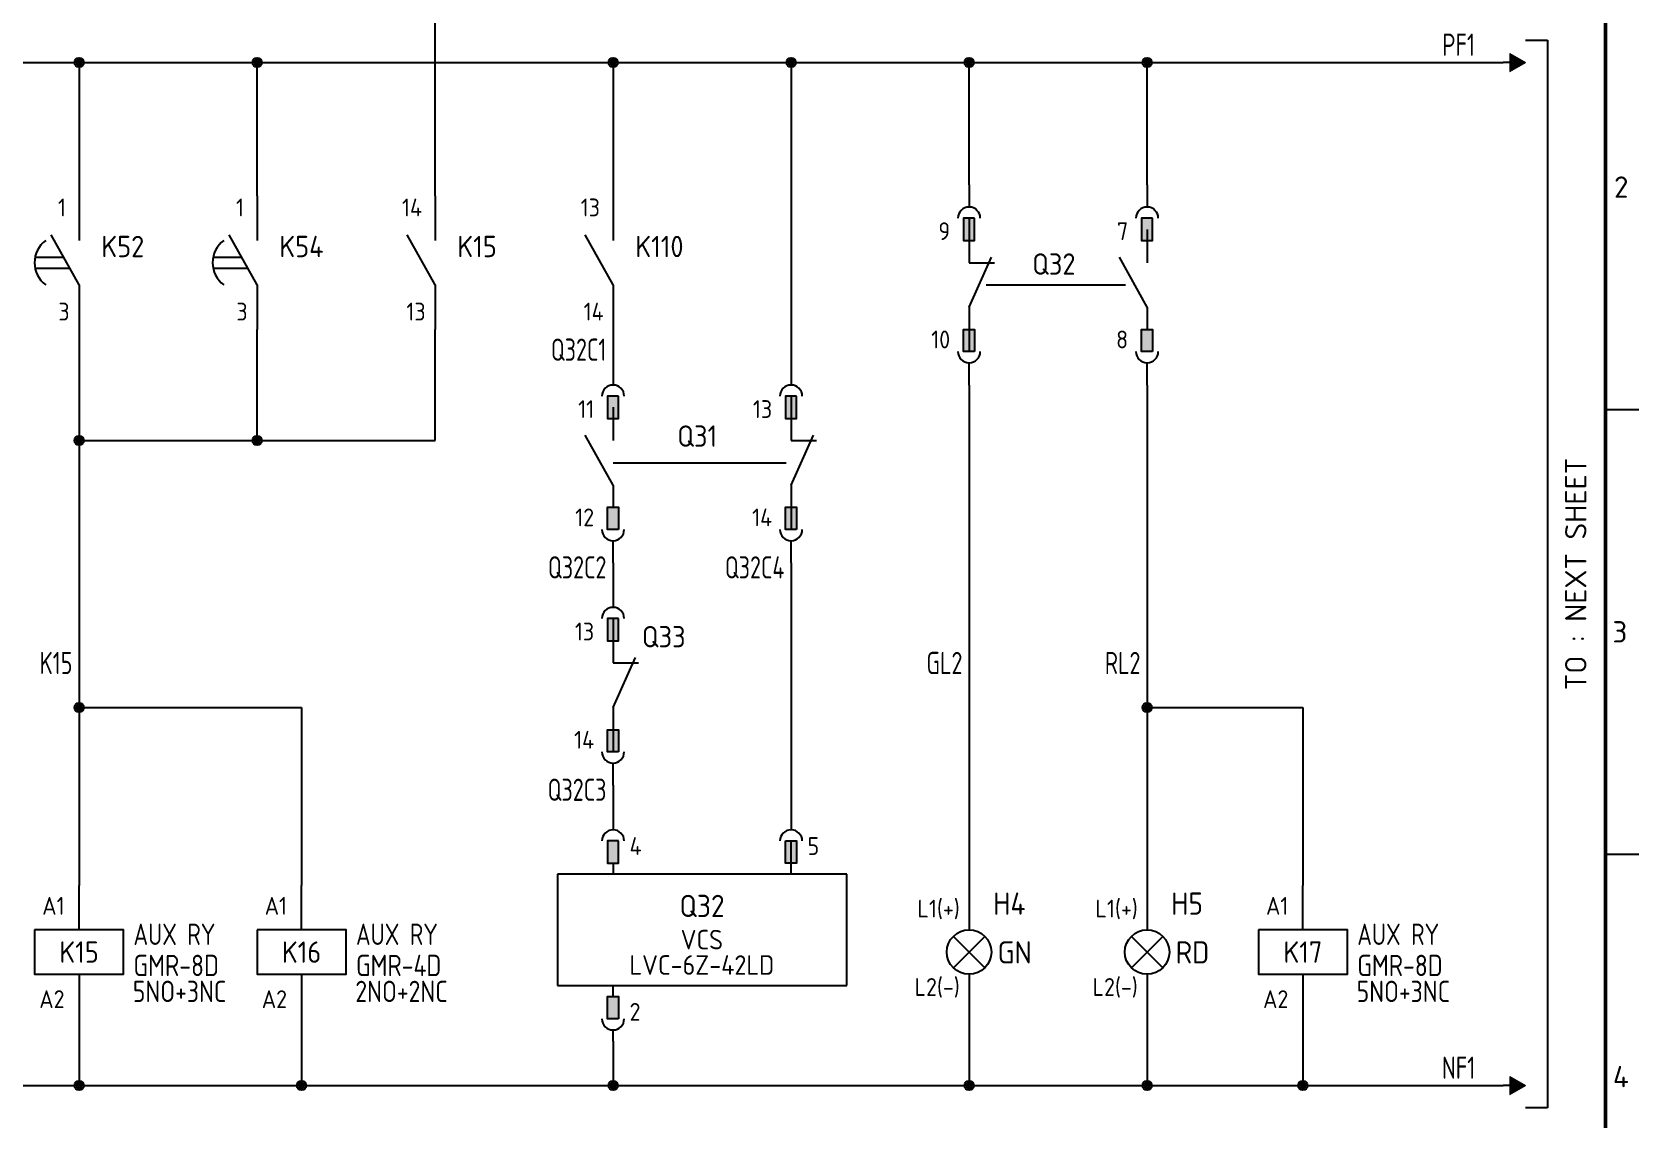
# Model space of a CAD drawing. Header units: millimetres. Extents: x 0 to 556, y 1 to 306.
# Drawn here: x 227.2 to 407.8, y 103.8 to 225.9 of the extents above; entities that cross this region are included whole.
import ezdxf
from ezdxf.enums import TextEntityAlignment as Align

# ---------------------------------------------------------------- set-up
doc = ezdxf.new("R2010")
doc.units = ezdxf.units.MM
for name, color, linetype in [('LINK', 7, 'Continuous'), ('MISC', 7, 'Continuous'), ('Sheet Line', 3, 'Continuous'), ('Sheet Text', 2, 'Continuous'), ('SYMS', 7, 'Continuous'), ('TAGS', 7, 'Continuous'), ('TERMS', 7, 'Continuous'), ('WIRE_YELLOW', 2, 'Continuous'), ('WIREFIXED', 7, 'Continuous')]:
    doc.layers.add(name, color=color, linetype=linetype)
doc.layers.add('Sheet Out Line', color=2, linetype='Continuous', lineweight=50)
doc.styles.add('WD', font='ISOCP2.shx')
doc.styles.add('WD_IEC', font='ISOCP2.shx', dxfattribs={"width": 1.1, "height": 2.4, "bigfont": 'whgtxt.shx'})
pattern_1 = [(45, (123.85557, 95.69532), (-0.1122532, 0.1122532), [])]

# ---------------------------------------------------------------- blocks, each defined once
blk = doc.blocks.new('LSSA3')
h = blk.add_hatch()
h.set_pattern_fill('ANSI31', color=256, scale=0.05, style=0)
h.set_pattern_definition(pattern_1)
h.paths.add_polyline_path([(345.99, 108.51), (346.14, 108.51)], flags=17)
edge = h.paths.add_edge_path(flags=17)
edge.add_line((345.83, 108.51), (345.99, 108.51))
edge.add_line((345.83, 108.51), (345.99, 108.51))
at = {"layer": 'Sheet Line'}
for p, q in [((404, 183.5), (407.75, 183.5)), ((404, 133.5), (407.75, 133.5))]:
    blk.add_line(p, q, dxfattribs=at)
at = {"layer": 'Sheet Out Line'}
blk.add_lwpolyline([(16, 6.5), (404, 6.5), (404, 283.5), (16, 283.5)], close=True, dxfattribs=at)
at = {"style": 'WD_IEC', "width": 1.1}
for tag, height, p in [('DESC4', 2.4, (57.5, 39.5)), ('CUSTOMERS31', 3.8, (219, 38)), ('TITLE1', 3.6, (333, 37.5)), ('CUSTOMERS21', 3.8, (219, 35.25)), ('DESC3', 2.4, (57.5, 33.5)), ('CUSTOMERS32', 3.8, (219, 32.5)), ('TITLE2', 3.6, (333, 32.5)), ('CUSTOMERS22', 3.8, (219, 29.75)), ('CUSTOMERS33', 3.8, (219, 27)), ('TITLE3', 3.6, (333, 27.5)), ('RN', 3.5, (398, 28.75)), ('DESC2', 2.4, (57.5, 27.5)), ('DESC1', 2.4, (57.5, 21.5)), ('WORKNO', 3.5, (365.5, 18.5)), ('FILE', 2.4, (314, 18.5)), ('DESC0', 2.4, (57.5, 15.5)), ('SHN', 2.4, (395, 12)), ('TSH', 2.4, (401, 9))]:
    blk.add_attdef(tag, text='', height=height, dxfattribs=at).set_placement(p, align=Align.MIDDLE_CENTER)
at = {"style": 'WD_IEC'}
for tag, p in [('DATE4', (96.5, 39.5)), ('DRWN4', (111.5, 39.5)), ('DSGN4', (126.5, 39.5)), ('CHKD4', (141.5, 39.5)), ('APPD4', (156.5, 39.5)), ('DATE3', (96.5, 33.5)), ('DRWN3', (111.5, 33.5)), ('DSGN3', (126.5, 33.5)), ('CHKD3', (141.5, 33.5)), ('APPD3', (156.5, 33.5)), ('DATE2', (96.5, 27.5)), ('DRWN2', (111.5, 27.5)), ('DSGN2', (126.5, 27.5)), ('CHKD2', (141.5, 27.5)), ('APPD2', (156.5, 27.5)), ('DATE1', (96.5, 21.5)), ('DRWN1', (111.5, 21.5)), ('DSGN1', (126.5, 21.5)), ('CHKD1', (141.5, 21.5)), ('APPD1', (156.5, 21.5)), ('DATE0', (96.5, 15.5)), ('DRWN0', (111.5, 15.5)), ('DSGN0', (126.5, 15.5)), ('CHKD0', (141.5, 15.5)), ('APPD0', (156.5, 15.5))]:
    blk.add_attdef(tag, text='', height=2.4, dxfattribs=at).set_placement(p, align=Align.MIDDLE_CENTER)
at = {"style": 'WD_IEC', "width": 1.1}
for tag, p in [('DWG1ST', (345, 10.5)), ('DWGNO', (373.49, 10.5))]:
    blk.add_attdef(tag, text='', height=3.5, dxfattribs=at).set_placement(p, align=Align.MIDDLE_LEFT)
at = {"style": 'WD_IEC', "width": 1.1, "flags": 9}
blk.add_attdef('WD_TB', (0, 0), '', height=2.4, dxfattribs=at)
at = {"layer": 'Sheet Text', "style": 'WD_IEC', "width": 1.1}
for s, p in [('2', (406.58, 208.5)), ('3', (406.45, 158.5)), ('4', (406.62, 108.5))]:
    blk.add_text(s, height=2.4, dxfattribs=at).set_placement(p, align=Align.MIDDLE_RIGHT)
blk = doc.blocks.new('VA21_VCSQ2')
for p, q in [((0, 0), (0, -1.25)), ((20, 0), (20, -1.25)), ((20, -6.25), (20, -2.5)), ((0, -5), (0, -6.25)), ((26.25, -6.25), (-6.25, -6.25)), ((-6.25, -6.25), (-6.25, -18.75)), ((0, -6.25), (0, -6.25)), ((26.25, -18.75), (26.25, -6.25)), ((-6.25, -10.01), (-6.25, -10.01)), ((-6.25, -18.75), (26.25, -18.75)), ((0, -18.75), (0, -18.75)), ((0, -20), (0, -18.75)), ((0, -25), (0, -23.75))]:
    blk.add_line(p, q)
for points in [[(0.62, -2.5), (-0.62, -2.5), (-0.62, -5), (0.62, -5)], [(19.38, -2.5), (20.62, -2.5), (20.62, -5), (19.38, -5)], [(0.62, -22.5), (-0.62, -22.5), (-0.62, -20), (0.62, -20)]]:
    blk.add_lwpolyline(points, close=True)
for centre, start, end in [((0, -2.5), 0, 180), ((20, -2.5), 0, 180), ((0, -22.5), 180, 0)]:
    blk.add_arc(centre, 1.25, start, end)
for points in [[(0.62, -5), (0.62, -2.5), (-0.62, -5), (-0.62, -2.5)], [(19.38, -5), (19.38, -2.5), (20.62, -5), (20.62, -2.5)], [(0.62, -20), (0.62, -22.5), (-0.62, -20), (-0.62, -22.5)]]:
    blk.add_solid(points)
at = {"flags": 1}
for tag, p, height, style in [('X2TERM01', (0, 0), 0.08, 'WD'), ('X2TERM03', (20, 0), 0.08, 'WD'), ('CAT', (26.86, -9.24), 1, 'WD_IEC'), ('FAMILY', (26.85, -10.78), 1, 'WD_IEC'), ('CATDESC', (26.85, -12.28), 1, 'WD_IEC'), ('MFG', (26.9, -13.57), 1, 'WD_IEC'), ('ASSYCODE', (26.79, -14.93), 1, 'WD_IEC'), ('RATING10', (26.79, -16.3), 1, 'WD_IEC'), ('RATING1', (26.79, -17.67), 1, 'WD_IEC'), ('RATING2', (26.79, -19.04), 1, 'WD_IEC'), ('X8TERM02', (0, -25), 0.08, 'WD')]:
    blk.add_attdef(tag, p, '', height=height, dxfattribs=dict(at, style=style))
at = {"linetype": 'Continuous', "style": 'WD'}
for tag, p in [('TERM01', (1.85, -3.08)), ('TERM03', (21.85, -3.08)), ('TERM02', (1.85, -21.72))]:
    blk.add_attdef(tag, text='', height=2, dxfattribs=at).set_placement(p, align=Align.MIDDLE_LEFT)
at = {"style": 'WD_IEC', "flags": 1}
for tag, p in [('LOC', (26.95, -7.35)), ('INST', (26.98, -6.05))]:
    blk.add_attdef(tag, text='', height=1, dxfattribs=at).set_placement(p, align=Align.MIDDLE_LEFT)
at = {"style": 'WD_IEC'}
for tag, height, p in [('TAG1', 2.5, (9.99, -9.81)), ('RATING12', 2.2, (9.97, -13.6)), ('RATING11', 2.2, (9.97, -16.45))]:
    blk.add_attdef(tag, text='', height=height, dxfattribs=at).set_placement(p, align=Align.MIDDLE_CENTER)
at = {"lineweight": 9, "style": 'WD_IEC'}
for tag, p in [('NO', (-4.31, -38.19)), ('NC', (-4.31, -41.69))]:
    blk.add_attdef(tag, text='', height=2.5, dxfattribs=at).set_placement(p, align=Align.TOP_RIGHT)
for tag, p in [('XREFNO', (-2.81, -38.19)), ('XREFNC', (-2.81, -41.69))]:
    blk.add_attdef(tag, text='', height=2.5, dxfattribs=at).set_placement(p, align=Align.TOP_LEFT)
blk = doc.blocks.new('WDDOT')
for radius in [0.529, 0.33, 0.164]:
    blk.add_circle((0, 0), radius)
blk = doc.blocks.new('VJ11_AUXRY_Q1')
for p, q in [((0, 2.5), (0, 7.5)), ((0, -2.5), (0, -7.5))]:
    blk.add_line(p, q)
blk.add_lwpolyline([(-5, 2.5), (-5, -2.5), (5, -2.5), (5, 2.5)], close=True)
at = {"style": 'WD_IEC', "flags": 1}
for tag, p, height in [('X2TERM01', (0, 7.5), 0.32), ('X4LINK', (-5, 0), 0.32), ('X1LINK', (5, 0), 0.32), ('INST', (2.17, -4.46), 1), ('LOC', (2.14, -5.76), 1), ('X8TERM02', (0, -7.5), 0.32), ('FAMILY', (2.27, -7.15), 1), ('CAT', (2.31, -9.98), 1), ('MFG', (2.34, -8.68), 1), ('ASSYCODE', (2.25, -11.11), 1), ('WDTAGALT', (2.25, -12.35), 1), ('PEER_PINLIST', (2.25, -13.65), 1)]:
    blk.add_attdef(tag, p, '', height=height, dxfattribs=at)
at = {"style": 'WD_IEC'}
for tag, p in [('TERM01', (-1.63, 4.2)), ('TERM02', (-1.63, -6.29))]:
    blk.add_attdef(tag, text='', height=2, dxfattribs=at).set_placement(p, align=Align.RIGHT)
for tag, p, width in [('RATING12', (6.11, 0.8), 0.85), ('RATING11', (6.11, -2.7), 0.9), ('RATING1', (6.04, -5.62), 0.9)]:
    blk.add_attdef(tag, p, '', height=2.4, dxfattribs=dict(at, width=width))
blk.add_attdef('TAG1', text='', height=2.4, dxfattribs=at).set_placement((0, 0), align=Align.MIDDLE_CENTER)
at = {"lineweight": 9, "style": 'WD_IEC'}
for tag, p in [('NO', (-5.5, -16.5)), ('NC', (-5.5, -20))]:
    blk.add_attdef(tag, text='', height=2.5, dxfattribs=at).set_placement(p, align=Align.TOP_RIGHT)
for tag, p in [('XREFNO', (-4, -16.5)), ('XREFNC', (-4, -20))]:
    blk.add_attdef(tag, text='', height=2.5, dxfattribs=at).set_placement(p, align=Align.TOP_LEFT)
blk = doc.blocks.new('VJ321_TIMER1')
for p, q in [((0, 7.5), (0, 2.5)), ((0, -2.5), (-3.12, 3.12)), ((-4.94, 0.62), (-1.74, 0.62)), ((-4.94, -0.62), (-1.04, -0.62)), ((0, -2.5), (0, -7.5))]:
    blk.add_line(p, q)
blk.add_arc((-1.88, 0), 3.12, 126.8699, 233.1301)
at = {"style": 'WD_IEC', "flags": 1}
for tag, p in [('X2TERM01', (0, 7.5)), ('X4LINK', (-5.75, 0)), ('X1LINK', (-0.5, 0)), ('X8TERM02', (0, -7.5))]:
    blk.add_attdef(tag, p, '', height=0.32, dxfattribs=at)
at = {"linetype": 'Continuous', "style": 'WD_IEC'}
for tag, p in [('TERM01', (-1.47, 5.21)), ('TERM02', (-1.06, -6.5))]:
    blk.add_attdef(tag, text='', height=2, dxfattribs=at).set_placement(p, align=Align.RIGHT)
at = {"style": 'WD', "flags": 1}
for tag, p in [('INST', (-7.16, 1.33)), ('LOC', (-7.26, -0.03)), ('FAMILY', (-7.22, -2.55)), ('XREF', (-7.24, -1.29)), ('CONTACT', (-7.29, -3.89))]:
    blk.add_attdef(tag, text='', height=1, dxfattribs=at).set_placement(p, align=Align.RIGHT)
at = {"style": 'WD_IEC'}
for tag, p in [('TAG2', (2.5, 0.62)), ('TEXT1', (2.5, -2.89)), ('TEXT2', (2.5, -6.09))]:
    blk.add_attdef(tag, p, '', height=2.4, dxfattribs=at)
blk = doc.blocks.new('VB421_AUXCONTACT1')
for p, q in [((0, 7.5), (0, 2.5)), ((0, -2.5), (-3.12, 3.12)), ((0, -2.5), (0, -7.5))]:
    blk.add_line(p, q)
at = {"style": 'WD_IEC', "flags": 1}
for tag, p, height in [('X2TERM01', (0, 7.5), 0.34), ('X4LINK', (-2.75, 0), 0.32), ('X1LINK', (0, 0), 0.34), ('X8TERM02', (0, -7.5), 0.34)]:
    blk.add_attdef(tag, p, '', height=height, dxfattribs=at)
at = {"linetype": 'Continuous', "style": 'WD_IEC'}
for tag, p in [('TERM01', (-1.47, 5.21)), ('TERM02', (-1.06, -6.5))]:
    blk.add_attdef(tag, text='', height=2, dxfattribs=at).set_placement(p, align=Align.RIGHT)
at = {"style": 'WD_IEC'}
for tag, p in [('TAG2', (2.5, 0.62)), ('TEXT1', (2.5, -2.89)), ('TEXT2', (2.5, -6.09))]:
    blk.add_attdef(tag, p, '', height=2.4, dxfattribs=at)
for tag, p in [('INST', (-2.43, -9.12)), ('LOC', (-2.58, -10.73))]:
    blk.add_attdef(tag, text='', height=1, dxfattribs=at).set_placement(p, align=Align.RIGHT)
at = {"style": 'WD_IEC', "flags": 1}
for tag, p in [('XREF', (-2.58, -12.19)), ('CONTACT', (-2.6, -15.24)), ('FAMILY', (-2.53, -13.64))]:
    blk.add_attdef(tag, text='', height=1, dxfattribs=at).set_placement(p, align=Align.RIGHT)
blk = doc.blocks.new('WD_WNV')
at = {"linetype": 'Continuous', "style": 'WD_IEC', "width": 0.8}
blk.add_attdef('WIRENO', text='', height=2.5, rotation=90, dxfattribs=at).set_placement((-0.75, 0), align=Align.CENTER)
at = {"style": 'WD_IEC', "flags": 1}
for tag, p in [('W08USER', (-1, 0.375)), ('W04USER', (-1, 0.875)), ('W05USER', (-1, 0.75)), ('W09USER', (-1, 0.25)), ('W03USER', (-1, 1)), ('W06USER', (-1, 0.625)), ('W07USER', (-1, 0.5)), ('W02USER', (-1, 1.125)), ('W01USER', (-1, 1.25)), ('W10USER', (-1, 0.125))]:
    blk.add_attdef(tag, text='', height=0.08, dxfattribs=at).set_placement(p, align=Align.CENTER)
blk = doc.blocks.new('VPA2_PBLGREEN')
for p, q in [((0, 7.5), (0, 2.5)), ((-1.77, -1.77), (1.77, 1.77)), ((1.77, -1.77), (-1.77, 1.77)), ((0, -2.5), (0, -7.5))]:
    blk.add_line(p, q)
blk.add_circle((0, 0), 2.5)
at = {"style": 'WD_IEC', "flags": 1}
for tag, p, height in [('INST', (1.67, 9.33), 1), ('LOC', (1.73, 8.15), 1), ('X2TERM01', (0, 7.5), 0.32), ('X4LINK', (-3, 0), 0.32), ('X1LINK', (3, 0), 0.32), ('FAMILY', (1, -5.91), 1), ('X8TERM02', (0, -7.5), 0.32)]:
    blk.add_attdef(tag, p, '', height=height, dxfattribs=at)
at = {"style": 'WD_IEC'}
for tag, p in [('TERM01', (-1.05, 3.89)), ('TERM02', (-1.05, -4.92))]:
    blk.add_attdef(tag, text='', height=2, dxfattribs=at).set_placement(p, align=Align.RIGHT)
for tag, p in [('TAG2', (2.7, 5.45)), ('COLOR', (3.2, -0.03))]:
    blk.add_attdef(tag, text='', height=2.5, dxfattribs=at).set_placement(p, align=Align.MIDDLE_LEFT)
at = {"style": 'WD_IEC', "flags": 1}
for tag, height, p in [('XREF', 2, (3.01, 2.8)), ('PIN_LIST', 1.6, (3.12, -3.72))]:
    blk.add_attdef(tag, text='', height=height, dxfattribs=at).set_placement(p, align=Align.MIDDLE_LEFT)
blk = doc.blocks.new('VPA2_PBLRED')
for p, q in [((0, 7.5), (0, 2.5)), ((-1.77, -1.77), (1.77, 1.77)), ((1.77, -1.77), (-1.77, 1.77)), ((0, -2.5), (0, -7.5))]:
    blk.add_line(p, q)
blk.add_circle((0, 0), 2.5)
at = {"style": 'WD_IEC', "flags": 1}
for tag, p, height in [('INST', (1.67, 9.33), 1), ('LOC', (1.73, 8.15), 1), ('X2TERM01', (0, 7.5), 0.32), ('X4LINK', (-3, 0), 0.32), ('X1LINK', (3, 0), 0.32), ('FAMILY', (1, -5.91), 1), ('X8TERM02', (0, -7.5), 0.32)]:
    blk.add_attdef(tag, p, '', height=height, dxfattribs=at)
at = {"style": 'WD_IEC'}
for tag, p in [('TERM01', (-1.05, 3.89)), ('TERM02', (-1.05, -4.92))]:
    blk.add_attdef(tag, text='', height=2, dxfattribs=at).set_placement(p, align=Align.RIGHT)
for tag, p in [('TAG2', (2.7, 5.45)), ('COLOR', (3.2, -0.03))]:
    blk.add_attdef(tag, text='', height=2.5, dxfattribs=at).set_placement(p, align=Align.MIDDLE_LEFT)
at = {"style": 'WD_IEC', "flags": 1}
for tag, height, p in [('XREF', 2, (3.01, 2.8)), ('PIN_LIST', 1.6, (3.12, -3.72))]:
    blk.add_attdef(tag, text='', height=height, dxfattribs=at).set_placement(p, align=Align.MIDDLE_LEFT)
blk = doc.blocks.new('VA122_AUXCONTACT')
for p, q in [((0, 11.25), (0, 8.75)), ((0, 7.5), (0, 2.5)), ((0, -2.5), (2.5, 3.12)), ((0, 2.5), (2.87, 2.5)), ((0, -2.5), (0, -7.5)), ((0, -11.25), (0, -8.75))]:
    blk.add_line(p, q)
for points in [[(0.62, 7.5), (-0.62, 7.5), (-0.62, 5), (0.62, 5)], [(0.62, -7.5), (-0.62, -7.5), (-0.62, -5), (0.62, -5)]]:
    blk.add_lwpolyline(points, close=True)
for centre, start, end in [((0, 7.5), 0, 180), ((0, -7.5), 180, 0)]:
    blk.add_arc(centre, 1.25, start, end)
for points in [[(0.62, 5), (0.62, 7.5), (-0.62, 5), (-0.62, 7.5)], [(0.62, -5), (0.62, -7.5), (-0.62, -5), (-0.62, -7.5)]]:
    blk.add_solid(points)
at = {"flags": 1}
for tag, p, height, style in [('X2TERM01', (0, 11.25), 0.08, 'WD'), ('X4LINK', (-0.55, 0), 0.32, 'WD_IEC'), ('X1LINK', (1.92, 0), 0.32, 'WD_IEC'), ('X8TERM02', (0, -11.25), 0.08, 'WD')]:
    blk.add_attdef(tag, p, '', height=height, dxfattribs=dict(at, style=style))
at = {"style": 'WD_IEC'}
for tag, p in [('TERM01', (-2.13, 5.04)), ('TERM02', (-2.13, -7.13))]:
    blk.add_attdef(tag, text='', height=2, dxfattribs=at).set_placement(p, align=Align.RIGHT)
for tag, p in [('TAG2', (3.23, 5.46)), ('TEXT1', (3.23, 1.42)), ('TEXT2', (3.23, -1.5))]:
    blk.add_attdef(tag, text='', height=2.4, dxfattribs=at).set_placement(p, align=Align.MIDDLE_LEFT)
at = {"style": 'WD_IEC', "flags": 1}
blk.add_attdef('XREF', text='', height=1.8, dxfattribs=at).set_placement((3.23, -3.96), align=Align.MIDDLE_LEFT)
for tag, p in [('INST', (-2.37, -9.97)), ('LOC', (-2.4, -11.27)), ('FAMILY', (-2.27, -12.66)), ('CONTACT', (-2.27, -14))]:
    blk.add_attdef(tag, text='', height=1, dxfattribs=at).set_placement(p, align=Align.RIGHT)
blk = doc.blocks.new('VA121_AUXCONTACT')
for p, q in [((0, 11.25), (0, 8.75)), ((0, 6.25), (0, 2.5)), ((0, -2.5), (-3.12, 3.12)), ((0, -2.5), (0, -5)), ((0, -11.25), (0, -8.75))]:
    blk.add_line(p, q)
for points in [[(0.62, 7.5), (-0.62, 7.5), (-0.62, 5), (0.62, 5)], [(0.62, -7.5), (-0.62, -7.5), (-0.62, -5), (0.62, -5)]]:
    blk.add_lwpolyline(points, close=True)
for centre, start, end in [((0, 7.5), 0, 180), ((0, -7.5), 180, 0)]:
    blk.add_arc(centre, 1.25, start, end)
for points in [[(0.62, 5), (0.62, 7.5), (-0.62, 5), (-0.62, 7.5)], [(0.62, -5), (0.62, -7.5), (-0.62, -5), (-0.62, -7.5)]]:
    blk.add_solid(points)
at = {"flags": 1}
for tag, p, height, style in [('X2TERM01', (0, 11.25), 0.08, 'WD'), ('X4LINK', (-2.42, 0), 0.32, 'WD_IEC'), ('X1LINK', (0, 0), 0.32, 'WD_IEC'), ('X8TERM02', (0, -11.25), 0.08, 'WD')]:
    blk.add_attdef(tag, p, '', height=height, dxfattribs=dict(at, style=style))
at = {"style": 'WD_IEC'}
for tag, p in [('TERM01', (-2.13, 5.04)), ('TERM02', (-2.13, -7.13))]:
    blk.add_attdef(tag, text='', height=2, dxfattribs=at).set_placement(p, align=Align.RIGHT)
for tag, p in [('TAG2', (2.69, 5.46)), ('TEXT1', (2.69, 1.42)), ('TEXT2', (2.69, -1.5))]:
    blk.add_attdef(tag, text='', height=2.4, dxfattribs=at).set_placement(p, align=Align.MIDDLE_LEFT)
at = {"style": 'WD_IEC', "flags": 1}
blk.add_attdef('XREF', text='', height=1.8, dxfattribs=at).set_placement((2.69, -3.96), align=Align.MIDDLE_LEFT)
for tag, p in [('INST', (-2.37, -9.97)), ('LOC', (-2.4, -11.27)), ('FAMILY', (-2.27, -12.66)), ('CONTACT', (-2.27, -14))]:
    blk.add_attdef(tag, text='', height=1, dxfattribs=at).set_placement(p, align=Align.RIGHT)
blk = doc.blocks.new('VONF1N')
blk.add_hatch(color=256).paths.add_polyline_path([(1, -0.768), (-1, -0.768), (0, -2.5)])
at = {"flags": 128}
blk.add_lwpolyline([(0, -0.768), (0, 0)], dxfattribs=at)
at = {"lineweight": 0, "flags": 128}
for points in [[(1, -0.768), (-1, -0.768), (0, -2.5)], [(1, -0.768), (0, -2.5)]]:
    blk.add_lwpolyline(points, dxfattribs=at)
at = {"style": 'WD', "flags": 1}
for tag, p in [('X2TERM01', (0, -0.768)), ('X8TERM02', (0, -2.5))]:
    blk.add_attdef(tag, p, '', height=0.08, dxfattribs=at)
blk = doc.blocks.new('WD_WNH')
at = {"linetype": 'Continuous', "style": 'WD_IEC', "width": 0.8}
blk.add_attdef('WIRENO', text='', height=2.5, dxfattribs=at).set_placement((0, 0.75), align=Align.CENTER)
at = {"style": 'WD_IEC', "flags": 1}
for tag, p in [('W08USER', (0, 0.375)), ('W04USER', (0, 0.875)), ('W05USER', (0, 0.75)), ('W09USER', (0, 0.25)), ('W03USER', (0, 1)), ('W06USER', (0, 0.625)), ('W07USER', (0, 0.5)), ('W02USER', (0, 1.125)), ('W01USER', (0, 1.25)), ('W10USER', (0, 0.125))]:
    blk.add_attdef(tag, text='', height=0.08, dxfattribs=at).set_placement(p, align=Align.CENTER)

msp = doc.modelspace()

# ---------------------------------------------------------------- hatches: boundary and pattern name
h = msp.add_hatch()
h.set_pattern_fill('ANSI31', color=256, scale=0.05, style=0)
h.set_pattern_definition(pattern_1)
h.paths.add_polyline_path([(345.99, 108.51), (346.14, 108.51)], flags=17)
edge = h.paths.add_edge_path(flags=17)
edge.add_line((345.83, 108.51), (345.99, 108.51))
edge.add_line((345.83, 108.51), (345.99, 108.51))

# ---------------------------------------------------------------- linework, layer by layer
at = {"linetype": 'Continuous'}
for p, q in [((395, 225), (397.5, 225)), ((397.5, 225), (397.5, 105)), ((397.5, 105), (395, 105))]:
    msp.add_line(p, q, dxfattribs=at)
at = {"layer": 'LINK', "color": 2}
msp.add_lwpolyline([(334.42, 197.5), (350.08, 197.5)], dxfattribs=at)
at = {"layer": 'LINK'}
msp.add_lwpolyline([(292.5, 177.5), (311.95, 177.5)], dxfattribs=at)
at = {"layer": 'WIRE_YELLOW', "linetype": 'Continuous'}
for p, q in [((272.5, 207.5), (272.5, 227.5)), ((27.5, 222.5), (392.5, 222.5)), ((232.5, 222.5), (232.5, 207.5)), ((252.5, 207.5), (252.5, 222.5)), ((292.5, 222.5), (292.5, 207.5)), ((312.5, 222.5), (312.5, 188.75)), ((332.5, 208.75), (332.5, 222.5)), ((352.5, 208.75), (352.5, 222.5)), ((232.5, 192.5), (232.5, 130)), ((252.5, 180), (252.5, 192.5)), ((272.5, 180), (272.5, 192.5)), ((292.5, 192.5), (292.5, 188.75)), ((332.5, 186.25), (332.5, 130)), ((352.5, 186.25), (352.5, 130)), ((232.5, 180), (272.5, 180)), ((292.5, 166.25), (292.5, 163.75)), ((312.5, 166.25), (312.5, 137.5)), ((232.5, 150), (257.5, 150)), ((257.5, 150), (257.5, 130)), ((352.5, 150), (370, 150)), ((370, 150), (370, 130)), ((292.5, 141.25), (292.5, 137.5)), ((232.5, 115), (232.5, 107.5)), ((257.5, 115), (257.5, 107.5)), ((332.5, 115), (332.5, 107.5)), ((352.5, 115), (352.5, 107.5)), ((370, 115), (370, 107.5)), ((292.5, 112.5), (292.5, 107.5)), ((27.5, 107.5), (392.5, 107.5))]:
    msp.add_line(p, q, dxfattribs=at)

# ---------------------------------------------------------------- block references
at = {"linetype": 'Continuous'}
msp.add_blockref('LSSA3', (0, 0), dxfattribs=at)
at = {"layer": 'SYMS', "linetype": 'Continuous'}
for p in [(232.5, 222.5), (252.5, 222.5), (292.5, 222.5), (312.5, 222.5), (332.5, 222.5), (352.5, 222.5), (232.5, 180), (252.5, 180), (232.5, 150), (352.5, 150), (232.5, 107.5), (257.5, 107.5), (292.5, 107.5), (332.5, 107.5), (352.5, 107.5), (370, 107.5)]:
    msp.add_blockref('WDDOT', p, dxfattribs=at)
at = {"layer": 'SYMS', "linetype": 'Continuous', "rotation": 90}
for p in [(392.5, 222.5), (392.5, 107.5)]:
    msp.add_blockref('VONF1N', p, dxfattribs=at)
at = {"layer": 'SYMS', "linetype": 'Continuous'}
ref = msp.add_blockref('VA122_AUXCONTACT', (332.5, 197.5), dxfattribs=at)
ref.add_attrib('TERM02', '10', dxfattribs={"layer": 'TERMS', "height": 2, "style": 'WD_IEC'}).set_placement((330.37, 190.37), align=Align.RIGHT)
ref.add_attrib('TERM01', '9', dxfattribs={"layer": 'TERMS', "height": 2, "style": 'WD_IEC'}).set_placement((330.37, 202.54), align=Align.RIGHT)
ref.add_attrib('TAG2', 'Q32', dxfattribs={"layer": 'TAGS', "height": 2.4, "style": 'WD_IEC'}).set_placement((339.58, 199.85), align=Align.MIDDLE_LEFT)
ref = msp.add_blockref('VA121_AUXCONTACT', (352.5, 197.5), dxfattribs=at)
ref.add_attrib('TERM02', '8', dxfattribs={"layer": 'TERMS', "height": 2, "style": 'WD_IEC'}).set_placement((350.37, 190.37), align=Align.RIGHT)
ref.add_attrib('TERM01', '7', dxfattribs={"layer": 'TERMS', "height": 2, "style": 'WD_IEC'}).set_placement((350.37, 202.54), align=Align.RIGHT)
ref = msp.add_blockref('VJ321_TIMER1', (232.5, 200), dxfattribs=at)
ref.add_attrib('TERM02', '3', dxfattribs={"layer": 'TERMS', "linetype": 'Continuous', "height": 2, "style": 'WD_IEC'}).set_placement((231.44, 193.5), align=Align.RIGHT)
ref.add_attrib('TERM01', '1', dxfattribs={"layer": 'TERMS', "linetype": 'Continuous', "height": 2, "style": 'WD_IEC'}).set_placement((231.03, 205.21), align=Align.RIGHT)
ref.add_attrib('TAG2', 'K52', (235, 200.62), dxfattribs={"layer": 'TAGS', "height": 2.4, "style": 'WD_IEC'})
ref = msp.add_blockref('VJ321_TIMER1', (252.5, 200), dxfattribs=at)
ref.add_attrib('TERM02', '3', dxfattribs={"layer": 'TERMS', "linetype": 'Continuous', "height": 2, "style": 'WD_IEC'}).set_placement((251.44, 193.5), align=Align.RIGHT)
ref.add_attrib('TERM01', '1', dxfattribs={"layer": 'TERMS', "linetype": 'Continuous', "height": 2, "style": 'WD_IEC'}).set_placement((251.03, 205.21), align=Align.RIGHT)
ref.add_attrib('TAG2', 'K54', (255, 200.62), dxfattribs={"layer": 'TAGS', "height": 2.4, "style": 'WD_IEC'})
ref = msp.add_blockref('VB421_AUXCONTACT1', (272.5, 200), dxfattribs=at)
ref.add_attrib('TERM02', '13', dxfattribs={"layer": 'TERMS', "linetype": 'Continuous', "height": 2, "style": 'WD_IEC'}).set_placement((271.44, 193.5), align=Align.RIGHT)
ref.add_attrib('TERM01', '14', dxfattribs={"layer": 'TERMS', "linetype": 'Continuous', "height": 2, "style": 'WD_IEC'}).set_placement((271.03, 205.21), align=Align.RIGHT)
ref.add_attrib('TAG2', 'K15', (275, 200.62), dxfattribs={"layer": 'TAGS', "height": 2.4, "style": 'WD_IEC'})
ref = msp.add_blockref('VB421_AUXCONTACT1', (292.5, 200), dxfattribs=at)
ref.add_attrib('TERM02', '14', dxfattribs={"layer": 'TERMS', "linetype": 'Continuous', "height": 2, "style": 'WD_IEC'}).set_placement((291.44, 193.5), align=Align.RIGHT)
ref.add_attrib('TERM01', '13', dxfattribs={"layer": 'TERMS', "linetype": 'Continuous', "height": 2, "style": 'WD_IEC'}).set_placement((291.03, 205.21), align=Align.RIGHT)
ref.add_attrib('TAG2', 'K110', (295, 200.62), dxfattribs={"layer": 'TAGS', "height": 2.4, "style": 'WD_IEC'})
ref = msp.add_blockref('VA121_AUXCONTACT', (292.5, 177.5), dxfattribs=at)
ref.add_attrib('TERM02', '12', dxfattribs={"layer": 'TERMS', "height": 2, "style": 'WD_IEC'}).set_placement((290.37, 170.37), align=Align.RIGHT)
ref.add_attrib('TERM01', '11', dxfattribs={"layer": 'TERMS', "height": 2, "style": 'WD_IEC'}).set_placement((290.37, 182.54), align=Align.RIGHT)
ref.add_attrib('TAG2', 'Q31', dxfattribs={"layer": 'TAGS', "height": 2.4, "style": 'WD_IEC'}).set_placement((299.71, 180.51), align=Align.MIDDLE_LEFT)
ref = msp.add_blockref('VA122_AUXCONTACT', (312.5, 177.5), dxfattribs=at)
ref.add_attrib('TERM02', '14', dxfattribs={"layer": 'TERMS', "height": 2, "style": 'WD_IEC'}).set_placement((310.37, 170.37), align=Align.RIGHT)
ref.add_attrib('TERM01', '13', dxfattribs={"layer": 'TERMS', "height": 2, "style": 'WD_IEC'}).set_placement((310.37, 182.54), align=Align.RIGHT)
ref = msp.add_blockref('VA122_AUXCONTACT', (292.5, 152.5), dxfattribs=at)
ref.add_attrib('TERM02', '14', dxfattribs={"layer": 'TERMS', "height": 2, "style": 'WD_IEC'}).set_placement((290.37, 145.37), align=Align.RIGHT)
ref.add_attrib('TERM01', '13', dxfattribs={"layer": 'TERMS', "height": 2, "style": 'WD_IEC'}).set_placement((290.37, 157.54), align=Align.RIGHT)
ref.add_attrib('TAG2', 'Q33', dxfattribs={"layer": 'TAGS', "height": 2.4, "style": 'WD_IEC'}).set_placement((295.73, 157.96), align=Align.MIDDLE_LEFT)
ref = msp.add_blockref('VA21_VCSQ2', (292.5, 137.5), dxfattribs=at)
ref.add_attrib('TERM02', '2', dxfattribs={"layer": 'TERMS', "linetype": 'Continuous', "height": 2, "style": 'WD'}).set_placement((294.35, 115.78), align=Align.MIDDLE_LEFT)
ref.add_attrib('TERM03', '5', dxfattribs={"layer": 'TERMS', "linetype": 'Continuous', "height": 2, "style": 'WD'}).set_placement((314.35, 134.42), align=Align.MIDDLE_LEFT)
ref.add_attrib('TERM01', '4', dxfattribs={"layer": 'TERMS', "linetype": 'Continuous', "height": 2, "style": 'WD'}).set_placement((294.35, 134.42), align=Align.MIDDLE_LEFT)
ref.add_attrib('RATING11', 'LVC-6Z-42LD', dxfattribs={"layer": 'MISC', "height": 2.2, "style": 'WD_IEC'}).set_placement((302.47, 121.05), align=Align.MIDDLE_CENTER)
ref.add_attrib('RATING12', 'VCS', dxfattribs={"layer": 'MISC', "height": 2.2, "style": 'WD_IEC'}).set_placement((302.47, 123.9), align=Align.MIDDLE_CENTER)
ref.add_attrib('TAG1', 'Q32', dxfattribs={"layer": 'TAGS', "height": 2.5, "style": 'WD_IEC'}).set_placement((302.49, 127.69), align=Align.MIDDLE_CENTER)
ref = msp.add_blockref('VJ11_AUXRY_Q1', (232.5, 122.5), dxfattribs=at)
ref.add_attrib('RATING1', '5NO+3NC', (238.54, 116.88), dxfattribs={"layer": 'MISC', "height": 2.4, "style": 'WD_IEC', "width": 0.9})
ref.add_attrib('RATING11', 'GMR-8D', (238.61, 119.8), dxfattribs={"layer": 'MISC', "height": 2.4, "style": 'WD_IEC', "width": 0.9})
ref.add_attrib('RATING12', 'AUX RY', (238.61, 123.3), dxfattribs={"layer": 'MISC', "height": 2.4, "style": 'WD_IEC', "width": 0.85})
ref.add_attrib('TAG1', 'K15', dxfattribs={"layer": 'TAGS', "height": 2.4, "style": 'WD_IEC'}).set_placement((232.5, 122.5), align=Align.MIDDLE_CENTER)
ref.add_attrib('TERM02', 'A2', dxfattribs={"layer": 'TERMS', "height": 2, "style": 'WD_IEC'}).set_placement((230.87, 116.21), align=Align.RIGHT)
ref.add_attrib('TERM01', 'A1', dxfattribs={"layer": 'TERMS', "height": 2, "style": 'WD_IEC'}).set_placement((230.87, 126.7), align=Align.RIGHT)
ref = msp.add_blockref('VJ11_AUXRY_Q1', (257.5, 122.5), dxfattribs=at)
ref.add_attrib('RATING1', '2NO+2NC', (263.54, 116.88), dxfattribs={"layer": 'MISC', "height": 2.4, "style": 'WD_IEC', "width": 0.9})
ref.add_attrib('RATING11', 'GMR-4D', (263.61, 119.8), dxfattribs={"layer": 'MISC', "height": 2.4, "style": 'WD_IEC', "width": 0.9})
ref.add_attrib('RATING12', 'AUX RY', (263.61, 123.3), dxfattribs={"layer": 'MISC', "height": 2.4, "style": 'WD_IEC', "width": 0.85})
ref.add_attrib('TAG1', 'K16', dxfattribs={"layer": 'TAGS', "height": 2.4, "style": 'WD_IEC'}).set_placement((257.5, 122.5), align=Align.MIDDLE_CENTER)
ref.add_attrib('TERM02', 'A2', dxfattribs={"layer": 'TERMS', "height": 2, "style": 'WD_IEC'}).set_placement((255.87, 116.21), align=Align.RIGHT)
ref.add_attrib('TERM01', 'A1', dxfattribs={"layer": 'TERMS', "height": 2, "style": 'WD_IEC'}).set_placement((255.87, 126.7), align=Align.RIGHT)
ref = msp.add_blockref('VPA2_PBLGREEN', (332.5, 122.5), dxfattribs=at)
ref.add_attrib('TERM02', 'L2(-)', dxfattribs={"layer": 'TERMS', "height": 2, "style": 'WD_IEC'}).set_placement((331.45, 117.58), align=Align.RIGHT)
ref.add_attrib('TERM01', 'L1(+)', dxfattribs={"layer": 'TERMS', "height": 2, "style": 'WD_IEC'}).set_placement((331.45, 126.39), align=Align.RIGHT)
ref.add_attrib('COLOR', 'GN', dxfattribs={"layer": 'MISC', "height": 2.5, "style": 'WD_IEC'}).set_placement((335.7, 122.47), align=Align.MIDDLE_LEFT)
ref.add_attrib('TAG2', 'H4', dxfattribs={"layer": 'TAGS', "height": 2.5, "style": 'WD_IEC'}).set_placement((335.2, 127.95), align=Align.MIDDLE_LEFT)
ref = msp.add_blockref('VPA2_PBLRED', (352.5, 122.5), dxfattribs=at)
ref.add_attrib('TERM02', 'L2(-)', dxfattribs={"layer": 'TERMS', "height": 2, "style": 'WD_IEC'}).set_placement((351.45, 117.58), align=Align.RIGHT)
ref.add_attrib('TERM01', 'L1(+)', dxfattribs={"layer": 'TERMS', "height": 2, "style": 'WD_IEC'}).set_placement((351.45, 126.39), align=Align.RIGHT)
ref.add_attrib('COLOR', 'RD', dxfattribs={"layer": 'MISC', "height": 2.5, "style": 'WD_IEC'}).set_placement((355.7, 122.47), align=Align.MIDDLE_LEFT)
ref.add_attrib('TAG2', 'H5', dxfattribs={"layer": 'TAGS', "height": 2.5, "style": 'WD_IEC'}).set_placement((355.2, 127.95), align=Align.MIDDLE_LEFT)
ref = msp.add_blockref('VJ11_AUXRY_Q1', (370, 122.5), dxfattribs=at)
ref.add_attrib('RATING1', '5NO+3NC', (376.04, 116.88), dxfattribs={"layer": 'MISC', "height": 2.4, "style": 'WD_IEC', "width": 0.9})
ref.add_attrib('RATING11', 'GMR-8D', (376.11, 119.8), dxfattribs={"layer": 'MISC', "height": 2.4, "style": 'WD_IEC', "width": 0.9})
ref.add_attrib('RATING12', 'AUX RY', (376.11, 123.3), dxfattribs={"layer": 'MISC', "height": 2.4, "style": 'WD_IEC', "width": 0.85})
ref.add_attrib('TAG1', 'K17', dxfattribs={"layer": 'TAGS', "height": 2.4, "style": 'WD_IEC'}).set_placement((370, 122.5), align=Align.MIDDLE_CENTER)
ref.add_attrib('TERM02', 'A2', dxfattribs={"layer": 'TERMS', "height": 2, "style": 'WD_IEC'}).set_placement((368.37, 116.21), align=Align.RIGHT)
ref.add_attrib('TERM01', 'A1', dxfattribs={"layer": 'TERMS', "height": 2, "style": 'WD_IEC'}).set_placement((368.37, 126.7), align=Align.RIGHT)
at = {"layer": 'WIREFIXED', "linetype": 'Continuous'}
ref = msp.add_blockref('WD_WNH', (387.5, 222.5), dxfattribs=at)
ref.add_attrib('WIRENOF', 'PF1', dxfattribs={"linetype": 'Continuous', "height": 2.5, "style": 'WD_IEC', "width": 0.8}).set_placement((387.5, 223.25), align=Align.CENTER)
ref = msp.add_blockref('WD_WNV', (292.5, 192), dxfattribs=at)
ref.add_attrib('WIRENOF', 'Q32C1', dxfattribs={"linetype": 'Continuous', "height": 2.5, "style": 'WD_IEC', "width": 0.8}).set_placement((291.75, 190.22), align=Align.MIDDLE_RIGHT)
ref = msp.add_blockref('WD_WNV', (292.5, 165.75), dxfattribs=at)
ref.add_attrib('WIRENOF', 'Q32C2', dxfattribs={"linetype": 'Continuous', "height": 2.5, "style": 'WD_IEC', "width": 0.8}).set_placement((291.75, 165.75), align=Align.MIDDLE_RIGHT)
ref = msp.add_blockref('WD_WNV', (312.5, 165.75), dxfattribs=at)
ref.add_attrib('WIRENOF', 'Q32C4', dxfattribs={"linetype": 'Continuous', "height": 2.5, "style": 'WD_IEC', "width": 0.8}).set_placement((311.75, 165.75), align=Align.MIDDLE_RIGHT)
ref = msp.add_blockref('WD_WNV', (232.5, 155), dxfattribs=at)
ref.add_attrib('WIRENOF', 'K15', dxfattribs={"linetype": 'Continuous', "height": 2.5, "style": 'WD_IEC', "width": 0.8}).set_placement((231.75, 155), align=Align.MIDDLE_RIGHT)
ref = msp.add_blockref('WD_WNV', (332.5, 155), dxfattribs=at)
ref.add_attrib('WIRENOF', 'GL2', dxfattribs={"linetype": 'Continuous', "height": 2.5, "style": 'WD_IEC', "width": 0.8}).set_placement((331.75, 155), align=Align.MIDDLE_RIGHT)
ref = msp.add_blockref('WD_WNV', (352.5, 155), dxfattribs=at)
ref.add_attrib('WIRENOF', 'RL2', dxfattribs={"linetype": 'Continuous', "height": 2.5, "style": 'WD_IEC', "width": 0.8}).set_placement((351.75, 155), align=Align.MIDDLE_RIGHT)
ref = msp.add_blockref('WD_WNV', (292.5, 140.75), dxfattribs=at)
ref.add_attrib('WIRENOF', 'Q32C3', dxfattribs={"linetype": 'Continuous', "height": 2.5, "style": 'WD_IEC', "width": 0.8}).set_placement((291.75, 140.75), align=Align.MIDDLE_RIGHT)
ref = msp.add_blockref('WD_WNH', (387.5, 107.5), dxfattribs=at)
ref.add_attrib('WIRENOF', 'NF1', dxfattribs={"linetype": 'Continuous', "height": 2.5, "style": 'WD_IEC', "width": 0.8}).set_placement((387.5, 108.25), align=Align.CENTER)

# ---------------------------------------------------------------- texts
at = {"linetype": 'Continuous', "insert": (399.46, 165), "char_height": 2.4, "width": 67.5, "attachment_point": 2, "rotation": 90, "style": 'WD_IEC'}
msp.add_mtext('TO : NEXT SHEET', dxfattribs=at)

doc.saveas('drawing.dxf')
